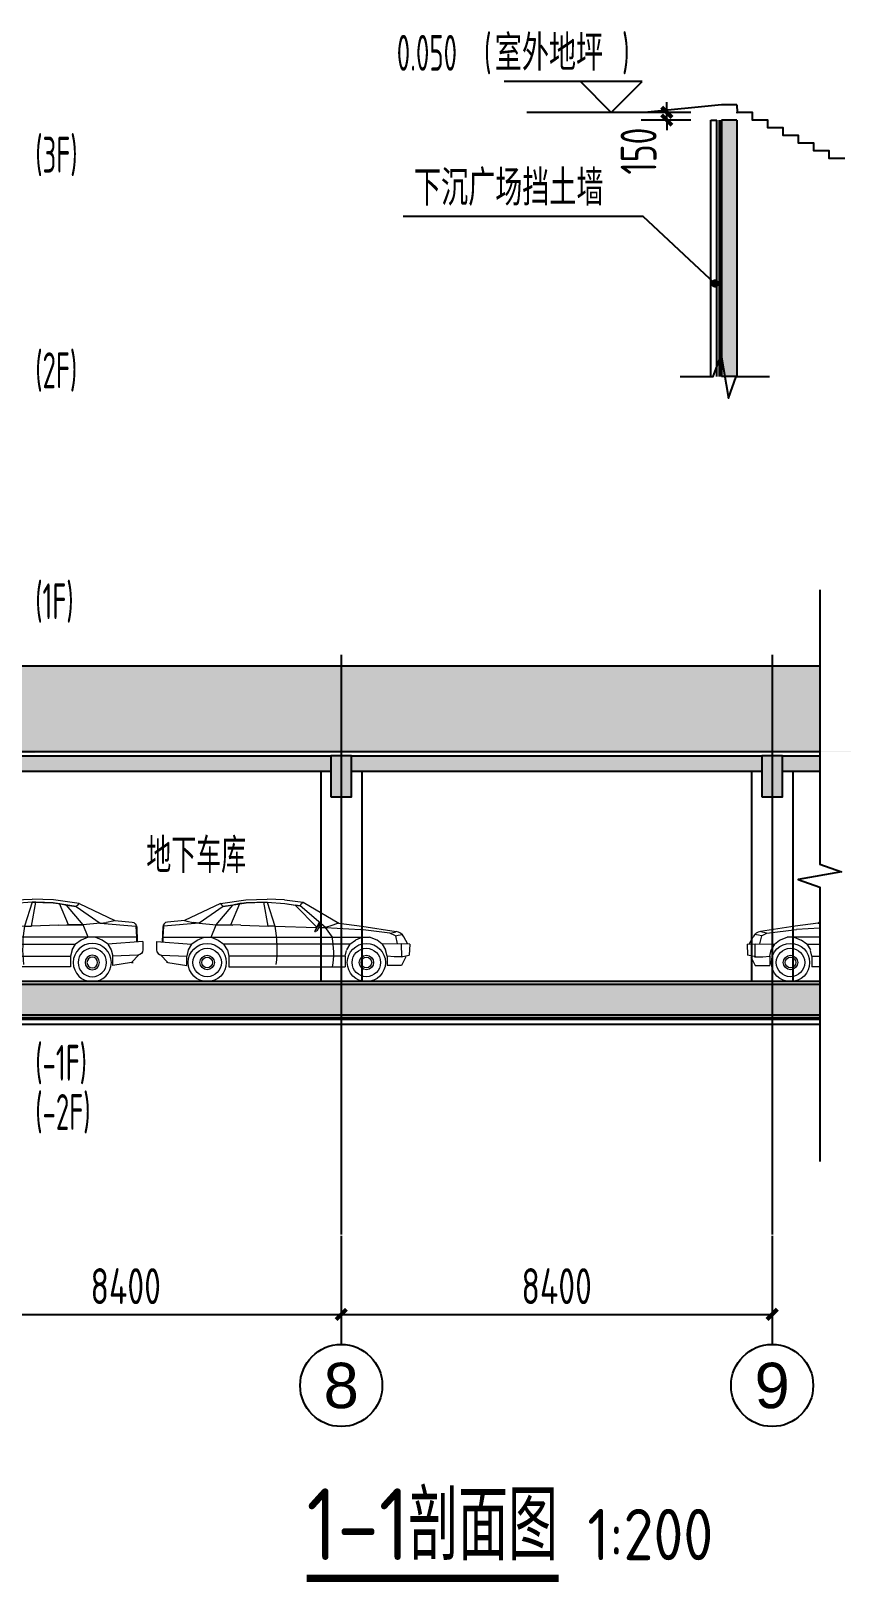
# Model space of a CAD drawing. Extents: x 33318 to 174393, y -247680 to 18171.
# Drawn here: x 93560 to 109368, y -14397 to 15819 of the extents above; entities that cross this region are included whole.
import ezdxf
from ezdxf.enums import TextEntityAlignment as Align

# ---------------------------------------------------------------- set-up
doc = ezdxf.new("R2010")
doc.units = 0
doc.header["$LTSCALE"] = 10
doc.header["$MEASUREMENT"] = 0
doc.linetypes.add('DOTE', pattern=[2.42, 2, -0.2, 0.02, -0.2])
for name, color, linetype in [('01-标注_尺寸', 124, 'Continuous'), ('01-标注_标高', 200, 'Continuous'), ('01-标注_符号', 200, 'Continuous'), ('01-标注_轴线坐标', 132, 'Continuous'), ('02-TEXT_房间', 7, 'Continuous'), ('02-TEXT_标注', 130, 'Continuous'), ('02-TEXT_轴号', 7, 'Continuous'), ('05-填充_156', 156, 'Continuous'), ('05-填充_天正', 26, 'Continuous'), ('A-O_防水层', 222, 'Continuous'), ('A-SUR_保温', 222, 'Continuous'), ('A-SUR_看线', 231, 'Continuous'), ('A-SUR_面层', 191, 'Continuous'), ('A_AXIS-轴线', 36, 'DOTE'), ('A_STR-砌块墙', 121, 'Continuous'), ('A_STR-砼墙', 51, 'Continuous'), ('A_STR-砼柱', 51, 'Continuous'), ('AXIS_TEXT', 7, 'Continuous'), ('DIM_SYMB', 3, 'Continuous')]:
    doc.layers.add(name, color=color, linetype=linetype)
doc.layers.add('PUB_HATCH', color=8, linetype='Continuous', lineweight=0)
doc.styles.add('_TCH_AXIS', font='FZXiHei-I-Z08S.ttf')
doc.styles.add('_TCH_DIM', font='ROS1', dxfattribs={"width": 0.8, "bigfont": 'JD'})
doc.styles.add('_TCH_DIM_T3', font='ROS1', dxfattribs={"width": 0.8, "bigfont": 'JD'})
doc.styles.add('COMPLEX', font='COMPLEX')
doc.styles.get("Standard").update_dxf_attribs({"font": 'gbenor.shx', "bigfont": 'gbcbig.shx'})
doc.dimstyles.new('_TCH_ARCH&&200', dxfattribs={"dimtxt": 700, "dimasz": 200, "dimexe": 500, "dimexo": 600, "dimgap": 200, "dimtad": 1, "dimdec": 0, "dimzin": 0, "dimdsep": 46, "dimtxsty": '_TCH_DIM_T3', "dimblk": 'ARCHTICK', "dimcen": 0.09, "dimazin": 2, "dimtfac": 1, "dimtdec": 0, "dimtix": 1, "dimtmove": 2, "dimatfit": 3, "dimfxl": 0, "dimtolj": 1, "dimtzin": 0, "dimarcsym": 0})

# ---------------------------------------------------------------- blocks, each defined once
blk = doc.blocks.new('_AXISO')
blk.add_circle((0, 0), 0.5)
at = {"layer": 'AXIS_TEXT', "style": 'COMPLEX', "width": 1.041667}
blk.add_attdef('A', text='', height=0.56, dxfattribs=at).set_placement((-0.25, -0.28), (0.25, -0.28), align=Align.FIT)
blk = doc.blocks.new('_FZH')
blk.add_lwpolyline([(-0.5, -0.5), (0.5, -0.5), (0.5, 0.5), (-0.5, 0.5)], close=True)
at = {"layer": 'PUB_HATCH'}
blk.add_solid([(-0.5, -0.5), (0.5, -0.5), (-0.5, 0.5), (0.5, 0.5)], dxfattribs=at)
blk = doc.blocks.new('_ArchTick')
at = {"color": 0, "linetype": 'ByBlock', "const_width": 0.4}
blk.add_lwpolyline([(-0.5, -0.5), (0.5, 0.5)], dxfattribs=at)
blk = doc.blocks.new('*D144')
at = {"layer": '01-标注_尺寸', "color": 0, "lineweight": -2, "transparency": 16777216}
for p, q in [((91206, -7651), (91206, -9684)), ((99606, -7651), (99606, -9684)), ((91206, -9184), (99606, -9184))]:
    blk.add_line(p, q, dxfattribs=at)
at = {"layer": 'Defpoints', "color": 0, "transparency": 16777216}
for p in [(91206, -7051), (99606, -7051), (99606, -9184)]:
    blk.add_point(p, dxfattribs=at)
at = {"layer": '01-标注_尺寸', "color": 0, "lineweight": -2, "transparency": 16777216, "xscale": 200, "yscale": 200, "zscale": 200, "rotation": 180}
blk.add_blockref('_ArchTick', (91206, -9184), dxfattribs=at)
at = {"layer": '01-标注_尺寸', "color": 0, "lineweight": -2, "transparency": 16777216, "xscale": 200, "yscale": 200, "zscale": 200}
blk.add_blockref('_ArchTick', (99606, -9184), dxfattribs=at)
at = {"layer": '01-标注_尺寸', "color": 0, "transparency": 16777216, "insert": (95406, -8634), "char_height": 700, "attachment_point": 5, "style": '_TCH_DIM_T3'}
blk.add_mtext('\\A1;8400', dxfattribs=at)
blk = doc.blocks.new('*D145')
at = {"layer": '01-标注_尺寸', "color": 0, "lineweight": -2, "transparency": 16777216}
for p, q in [((99606, -7651), (99606, -9684)), ((108006, -7651), (108006, -9684)), ((99606, -9184), (108006, -9184))]:
    blk.add_line(p, q, dxfattribs=at)
at = {"layer": 'Defpoints', "color": 0, "transparency": 16777216}
for p in [(99606, -7051), (108006, -7051), (108006, -9184)]:
    blk.add_point(p, dxfattribs=at)
at = {"layer": '01-标注_尺寸', "color": 0, "lineweight": -2, "transparency": 16777216, "xscale": 200, "yscale": 200, "zscale": 200, "rotation": 180}
blk.add_blockref('_ArchTick', (99606, -9184), dxfattribs=at)
at = {"layer": '01-标注_尺寸', "color": 0, "lineweight": -2, "transparency": 16777216, "xscale": 200, "yscale": 200, "zscale": 200}
blk.add_blockref('_ArchTick', (108006, -9184), dxfattribs=at)
at = {"layer": '01-标注_尺寸', "color": 0, "transparency": 16777216, "insert": (103806, -8634), "char_height": 700, "attachment_point": 5, "style": '_TCH_DIM_T3'}
blk.add_mtext('\\A1;8400', dxfattribs=at)
blk = doc.blocks.new('$elev$00000063')
at = {"layer": 'PUB_HATCH'}
for p, q in [((-1095, 1524), (-1792, 1196)), ((-1095, 1524), (-596, 1598)), ((-1041, 1469), (-1095, 1524)), ((-1041, 1469), (-590, 1538)), ((-891, 1109), (-713, 1524)), ((-713, 1524), (-849, 1497)), ((-685, 1524), (-713, 1524)), ((-590, 1538), (-685, 1524)), ((-596, 1598), (-183, 1613)), ((-180, 1551), (-590, 1538)), ((-590, 1538), (-249, 1551)), ((-249, 1551), (-180, 1551)), ((-166, 1087), (-249, 1551)), ((154, 1598), (-183, 1613)), ((-180, 1551), (161, 1524)), ((-180, 1551), (-33, 1085)), ((154, 1598), (516, 1551)), ((161, 1524), (462, 1483)), ((161, 1524), (366, 1497)), ((462, 1483), (489, 1524)), ((489, 1524), (516, 1551)), ((516, 1551), (1212, 1142)), ((-1041, 1469), (-1505, 1142)), ((-1177, 1114), (-849, 1497)), ((-1081, 1510), (-1068, 1497)), ((-1068, 1497), (-1041, 1469)), ((-849, 1497), (-1041, 1469)), ((462, 1483), (366, 1497)), ((784, 1064), (366, 1497)), ((953, 1059), (462, 1483)), ((-2218, 1068), (-2229, 786)), ((-2202, 1087), (-2215, 869)), ((-1505, 1142), (-2202, 1087)), ((-1792, 1196), (-2128, 1164)), ((-1792, 1196), (-1750, 1182)), ((-1750, 1182), (-1628, 1155)), ((-1505, 1142), (-1628, 1155)), ((-1505, 1142), (-1177, 1114)), ((-1273, 869), (-1177, 1114)), ((-1177, 1114), (-891, 1109)), ((-693, 1103), (-1177, 1114)), ((-891, 1109), (-853, 1107)), ((-693, 1103), (-166, 1087)), ((-33, 1085), (-166, 1087)), ((-33, 1085), (782, 1060)), ((746, 983), (779, 1053)), ((746, 983), (751, 987)), ((746, 983), (762, 983)), ((751, 987), (789, 1059)), ((783, 987), (762, 983)), ((779, 1053), (834, 1158)), ((822, 1059), (783, 987)), ((819, 1120), (789, 1059)), ((834, 1158), (819, 1120)), ((835, 1120), (822, 1059)), ((822, 1059), (953, 1059)), ((834, 1158), (835, 1120)), ((1076, 1101), (953, 1059)), ((1090, 869), (953, 1059)), ((953, 1059), (1636, 1019)), ((1172, 1128), (1076, 1101)), ((1212, 1142), (1172, 1128)), ((1212, 1142), (1661, 1087)), ((2210, 950), (1636, 1019)), ((1661, 1087), (2334, 982)), ((2319, 896), (2210, 950)), ((2219, 951), (2327, 973)), ((2319, 896), (2373, 909)), ((2373, 909), (2456, 923)), ((-2338, 786), (-2338, 622)), ((-2338, 786), (-1655, 732)), ((-2215, 869), (-2215, 786)), ((-2215, 869), (1814, 869)), ((-1723, 623), (-1750, 500)), ((-1655, 732), (-1723, 623)), ((-1650, 741), (-1546, 814)), ((-1546, 814), (-1409, 869)), ((-1273, 869), (-1136, 814)), ((-1136, 814), (-1027, 732)), ((-958, 623), (-1027, 732)), ((1431, 732), (-1027, 732)), ((-958, 623), (-931, 500)), ((1337, 499), (1362, 610)), ((1431, 732), (1363, 623)), ((1431, 732), (1541, 814)), ((1677, 869), (1541, 814)), ((1964, 814), (1814, 869)), ((2060, 732), (1964, 814)), ((2436, 738), (2060, 732)), ((2060, 732), (2127, 623)), ((2155, 500), (2127, 623)), ((2319, 896), (2352, 738)), ((2596, 735), (2436, 738)), ((2441, 488), (2436, 738)), ((2556, 735), (2480, 878)), ((2596, 735), (2587, 520)), ((-2262, 524), (-2119, 377)), ((-2242, 522), (-1750, 500)), ((-2119, 377), (-2147, 377)), ((-2119, 377), (-1750, 322)), ((-1750, 322), (-1750, 500)), ((-931, 500), (-931, 295)), ((1335, 500), (-931, 500)), ((1335, 500), (1335, 295)), ((2155, 500), (2155, 322)), ((2291, 486), (2155, 500)), ((2437, 322), (2155, 322)), ((2456, 486), (2291, 486)), ((2428, 486), (2587, 520)), ((2523, 488), (2437, 322)), ((-931, 295), (1335, 295))]:
    blk.add_line(p, q, dxfattribs=at)
for points in [[(-33, 1085, -0.073246), (-13, 336)], [(1079, 868, -0.088107), (1087, 295)]]:
    blk.add_lwpolyline(points, format="xyb", dxfattribs=at)
for centre, radius in [((-1352, 377), 372), ((-1352, 377), 277), ((1751, 377), 372), ((1751, 377), 277), ((-1352, 377), 141), ((-1352, 377), 104), ((1751, 377), 141), ((1751, 377), 104)]:
    blk.add_circle(centre, radius, dxfattribs=at)
for centre, radius, start, end in [((-2118, 1064), 100, 95.5094, 177.8582), ((2303, 784), 200, 27.974, 81.1208), ((-2238, 622), 100, 180, 267.3569)]:
    blk.add_arc(centre, radius, start, end, dxfattribs=at)
at = {"layer": 'PUB_HATCH', "width": 0.8, "flags": 9}
for tag in ['XSIZE', 'YSIZE']:
    blk.add_attdef(tag, (0, 0), '', height=0.5, dxfattribs=at)
blk = doc.blocks.new('*D265')
at = {"layer": '01-标注_尺寸', "color": 0, "lineweight": -2, "transparency": 16777216}
for p, q in [((106421, 14234), (105453, 14234)), ((105953, 14234), (105953, 14434)), ((105953, 14084), (105953, 14234)), ((106421, 14084), (105453, 14084)), ((105953, 14084), (105953, 13884))]:
    blk.add_line(p, q, dxfattribs=at)
at = {"layer": 'Defpoints', "color": 0, "transparency": 16777216}
for p in [(105953, 14234), (107021, 14234), (107021, 14084)]:
    blk.add_point(p, dxfattribs=at)
at = {"layer": '01-标注_尺寸', "color": 0, "lineweight": -2, "transparency": 16777216, "xscale": 200, "yscale": 200, "zscale": 200}
for p, rotation in [((105953, 14234), 270), ((105953, 14084), 90)]:
    blk.add_blockref('_ArchTick', p, dxfattribs=dict(at, rotation=rotation))
at = {"layer": '01-标注_尺寸', "color": 0, "transparency": 16777216, "insert": (105403, 13480), "char_height": 700, "attachment_point": 5, "rotation": 90, "style": '_TCH_DIM_T3'}
blk.add_mtext('\\A1;150', dxfattribs=at)

msp = doc.modelspace()

# ---------------------------------------------------------------- hatches: boundary and pattern name
at = {"layer": '05-填充_156'}
h = msp.add_hatch(dxfattribs=at)
h.set_pattern_fill('AR-SAND', color=256, scale=100)
h.set_pattern_definition([(37.5, (-636716.85, 76454.68), (-8.000156, 244.70662), [0, -193.04, 0, -215.9, 0, -206.375]), (7.5, (-636716.85, 76454.68), (224.76164, 358.41255), [0, -104.14, 0, -173.99, 0, -66.675]), (327.5, (-636873.06, 76454.68), (395.496185, 0.71859), [0, -63.5, 0, -228.6, 0, -298.45]), (317.5, (-636873.06, 76454.68), (381.77823, 111.46466), [0, -31.75, 0, -149.86, 0, -171.45])])
h.paths.add_polyline_path([(82982.4, 1744.2), (82982.4, 3414.2), (138956.3, 3484.2), (138956.3, 3449.2), (144470, 3449.2), (144470, 1814.2)])
h.paths.add_polyline_path([(108935.7, 1779.2), (109799.9, 1779.2), (109799.9, 3449.2), (108935.7, 3449.2)], flags=16)
at = {"layer": '05-填充_天正'}
for points in [[(107020.8, 14083.6), (107020.8, 9085.6), (107320.8, 9085.6), (107320.8, 14083.6)], [(99406.3, 1399.2), (99406.3, 1699.2), (91406.3, 1699.2), (91406.3, 1399.2)], [(107806.3, 1399.2), (107806.3, 1699.2), (99806.3, 1699.2), (99806.3, 1399.2)], [(108206.3, 1699.2), (108206.3, 1399.2), (108935.7, 1399.2), (108935.7, 1699.2)], [(88339.3, -3017.5), (88606, -3350.8), (108935.7, -3350.8), (108935.7, -2750.8), (88206, -2750.8)]]:
    msp.add_hatch(color=256, dxfattribs=at).paths.add_polyline_path(points)

# ---------------------------------------------------------------- linework, layer by layer
at = {"layer": '01-标注_标高'}
for p, q in [((105471.5, 14833.6), (102782, 14833.6)), ((104871.5, 14233.6), (104271.5, 14833.6)), ((104871.5, 14233.6), (105471.5, 14833.6)), ((106271.5, 14233.6), (104271.5, 14233.6))]:
    msp.add_line(p, q, dxfattribs=at)
at = {"layer": '01-标注_符号'}
for p, q in [((105489, 12206.7), (100815.2, 12206.7)), ((106891.7, 10900.6), (105489, 12206.7))]:
    msp.add_line(p, q, dxfattribs=at)
at = {"layer": '01-标注_符号', "const_width": 80}
msp.add_lwpolyline([(106920.9, 10873.3, 1), (106862.4, 10927.8, 1)], format="xyb", close=True, dxfattribs=at)
at = {"layer": '01-标注_符号'}
for points in [[(106210.8, 9085.6), (106856.9, 9085.6), (107009.8, 9505.6), (107157.9, 8665.6), (107306.9, 9085.6), (107952.9, 9085.6)], [(108935.7, 4930.4), (108935.7, -411.8), (109355.7, -564.7), (108515.7, -712.8), (108935.7, -861.8), (108935.7, -6204.1)]]:
    msp.add_lwpolyline(points, dxfattribs=at)
at = {"layer": '01-标注_轴线坐标'}
for p, q in [((99606.3, -7768.7), (99606.3, -9768.7)), ((108006.3, -7768.7), (108006.3, -9768.7))]:
    msp.add_line(p, q, dxfattribs=at)
at = {"layer": 'A-O_防水层'}
for points in [[(106980.8, 9085.6), (106980.8, 14083.6)], [(107000.8, 9085.6), (107000.8, 14083.6)], [(83126.3, 3329.2), (83126.3, 1779.2), (108935.7, 1779.2)]]:
    msp.add_lwpolyline(points, dxfattribs=at)
at = {"layer": 'A-SUR_保温'}
for points in [[(36666.5, -3400.8), (38456.3, -3400.8), (38456.3, -7100.8), (88656, -7100.8), (88656, -3400.8), (108935.7, -3400.8)], [(36666.5, -3410.8), (38446.3, -3410.8), (38446.3, -7110.8), (88666, -7110.8), (88666, -3410.8), (108935.7, -3410.8)], [(36666.5, -3430.8), (38426.3, -3430.8), (38426.3, -7130.8), (88686, -7130.8), (88686, -3430.8), (108935.7, -3430.8)], [(36666.5, -3530.8), (38326.3, -3530.8), (38326.3, -7230.8), (88786, -7230.8), (88786, -3530.8), (108935.7, -3530.8)]]:
    msp.add_lwpolyline(points, dxfattribs=at)
at = {"layer": 'A-SUR_看线'}
for p, q in [((99206.3, 1399.2), (99206.3, -2700.8)), ((100006.3, 1399.2), (100006.3, -2700.8)), ((107606.3, 1399.2), (107606.3, -2700.8)), ((108406.3, 1399.2), (108406.3, -2700.8)), ((108935.7, -2700.8), (51506.3, -2700.8))]:
    msp.add_line(p, q, dxfattribs=at)
at = {"layer": 'A-SUR_面层', "ltscale": 0.5}
for points in [[(105520.8, 14233.6), (103221.5, 14233.6)], [(107320.8, 14383.6), (107020.8, 14383.6), (105520.8, 14233.6), (105520.8, 14233.6)], [(107320.8, 14383.6), (107321.5, 14233.6)], [(109420.8, 13333.6), (109120.8, 13333.6), (109120.8, 13483.6), (108820.8, 13483.6), (108820.8, 13633.6), (108520.8, 13633.6), (108520.8, 13783.6), (108220.8, 13783.6), (108220.8, 13933.6), (107920.8, 13933.6), (107920.8, 14083.6), (107620.8, 14083.6), (107620.8, 14233.6), (107320.8, 14233.6), (107321.5, 14233.6)]]:
    msp.add_lwpolyline(points, dxfattribs=at)
at = {"layer": 'A_AXIS-轴线'}
for p, q in [((99606.3, 3667.4), (99606.3, -7624.3)), ((108006.3, 3667.4), (108006.3, -7624.3))]:
    msp.add_line(p, q, dxfattribs=at)
at = {"layer": 'A_STR-砌块墙'}
for p, q in [((106810.8, 9085.6), (106810.8, 14083.6)), ((106810.8, 14083.6), (106930.8, 14083.6)), ((106930.8, 9085.6), (106930.8, 14083.6)), ((85646.3, 3449.2), (108935.7, 3449.2))]:
    msp.add_line(p, q, dxfattribs=at)
at = {"layer": 'A_STR-砼墙'}
for p, q in [((107020.8, 14083.6), (107020.8, 9085.6)), ((107320.8, 14083.6), (107020.8, 14083.6)), ((107320.8, 14083.6), (107320.8, 9085.6)), ((107320.8, 9085.6), (107020.8, 9085.6)), ((91406.3, 1699.2), (99406.3, 1699.2)), ((99806.3, 1699.2), (107806.3, 1699.2)), ((108206.3, 1699.2), (108935.7, 1699.2)), ((108935.7, 1699.2), (108935.7, 1399.2)), ((91406.3, 1399.2), (99406.3, 1399.2)), ((99806.3, 1399.2), (107806.3, 1399.2)), ((108206.3, 1399.2), (108935.7, 1399.2)), ((88206, -2750.8), (108935.7, -2750.8)), ((108935.7, -2750.8), (108935.7, -3350.8)), ((88606, -3350.8), (108935.7, -3350.8))]:
    msp.add_line(p, q, dxfattribs=at)
at = {"layer": 'DIM_SYMB', "const_width": 140}
msp.add_lwpolyline([(98931.4, -14327.1), (103845.8, -14327.1)], dxfattribs=at)
at = {"layer": 'PUB_HATCH'}
for p, q in [((107741.3, -1796.3), (107659.1, -1782.5)), ((107795.9, -1810.1), (107741.3, -1796.3)), ((107795.9, -1810.1), (107763, -1967.6)), ((108454.1, -1618.7), (107780.8, -1723.9)), ((107895.9, -1754.6), (107788.1, -1732.7)), ((107795.9, -1810.1), (107905.1, -1755.5)), ((107905.1, -1755.5), (108478.7, -1687.1)), ((108902.3, -1564.1), (108454.1, -1618.7)), ((108935.7, -1659.8), (108478.7, -1687.1)), ((108935.7, -1544.4), (108902.3, -1564.1)), ((108902.3, -1564.1), (108943.1, -1577.9)), ((107519, -1970.7), (107678.3, -1967.3)), ((107519, -1970.7), (107527.7, -2185.7)), ((107559.1, -1970.7), (107635.1, -1827.7)), ((107673.4, -2217.7), (107678.3, -1967.3)), ((107678.3, -1967.3), (108055.1, -1973.9)), ((107959.7, -2206.1), (107987.3, -2083.1)), ((108055.1, -1973.9), (107987.3, -2083.1)), ((108055.1, -1973.9), (108151.1, -1891.7)), ((108151.1, -1891.7), (108301.1, -1837.1)), ((108935.7, -1837.1), (108301.1, -1837.1)), ((108437.9, -1837.1), (108574.1, -1891.7)), ((108683.3, -1973.9), (108574.1, -1891.7)), ((108683.3, -1973.9), (108751.7, -2083.1)), ((108683.3, -1973.9), (108935.7, -1973.9)), ((108778.1, -2206.9), (108752.3, -2095.3)), ((107686.7, -2219.9), (107527.7, -2185.7)), ((107592, -2217.7), (107677.6, -2383.7)), ((107659.1, -2219.9), (107823.5, -2219.9)), ((107677.6, -2383.7), (107959.7, -2383.7)), ((107823.5, -2219.9), (107959.7, -2206.1)), ((107959.7, -2206.1), (107959.7, -2383.7)), ((108779.3, -2206.1), (108779.3, -2410.7)), ((108779.3, -2206.1), (108935.7, -2206.1)), ((108935.7, -2410.7), (108779.3, -2410.7))]:
    msp.add_line(p, q, dxfattribs=at)
for radius in [372.4, 277.1, 141, 103.9]:
    msp.add_circle((108363.9, -2328.4), radius, dxfattribs=at)
msp.add_arc((107811.7, -1921.5), 200, 98.87916, 152.02595, dxfattribs=at)

# ---------------------------------------------------------------- block references
at = {"layer": '01-标注_轴线坐标'}
ref = msp.add_blockref('_AXISO', (99606.3, -10568.7), dxfattribs=dict(at, xscale=1600, yscale=1600, zscale=1600))
ref.add_attrib('A', '8', dxfattribs={"layer": '02-TEXT_轴号', "height": 884.9, "style": '_TCH_AXIS', "width": 1.010929}).set_placement((99263, -11011.2), (99949.6, -11011.2), align=Align.FIT)
ref = msp.add_blockref('_AXISO', (108006.3, -10568.7), dxfattribs=dict(at, xscale=1600, yscale=1600, zscale=1600))
ref.add_attrib('A', '9', dxfattribs={"layer": '02-TEXT_轴号', "height": 884.9, "style": '_TCH_AXIS', "width": 1.010929}).set_placement((107663, -11011.2), (108349.6, -11011.2), align=Align.FIT)
at = {"layer": 'A_STR-砼柱', "xscale": 400, "yscale": 800, "zscale": 800, "rotation": 4.168816632087861e-12}
msp.add_blockref('_FZH', (99606.3, 1299.2), dxfattribs=at)
at = {"layer": 'A_STR-砼柱', "xscale": 400, "yscale": 800, "zscale": 800}
msp.add_blockref('_FZH', (108006.3, 1299.2), dxfattribs=at)
at = {"layer": 'PUB_HATCH', "yscale": -1, "rotation": 179.9999999999999}
msp.add_blockref('$elev$00000063', (93402, -2705.6), dxfattribs=at)
at = {"layer": 'PUB_HATCH'}
msp.add_blockref('$elev$00000063', (98345.9, -2705.6), dxfattribs=at)

# ---------------------------------------------------------------- texts
at = {"layer": '02-TEXT_房间'}
msp.add_text('地下车库', height=675.18, dxfattribs=at).set_placement((95807.7, -582.4))
at = {"layer": '02-TEXT_标注', "style": '_TCH_DIM'}
for s, height, width, p in [('0.050', 700, 0.64, (100689.1, 15043.6)), ('(', 700, 0.64, (102391.7, 15043.6)), ('室外地坪', 694.57, 0.8, (102600.8, 15043.6)), (')', 700, 0.64, (105083.9, 15043.6)), ('(3F)', 700, 0.64, (93642.2, 13059.2)), ('下沉广场挡土墙', 694.57, 0.8, (101025.2, 12416.7)), ('(2F)', 700, 0.64, (93642.2, 8859.2)), ('(1F)', 700, 0.64, (93642.2, 4359.2)), ('(-1F)', 700, 0.64, (93642.2, -4633.5)), ('(-2F)', 700, 0.64, (93642.2, -5590.8))]:
    msp.add_text(s, height=height, dxfattribs=dict(at, width=width)).set_placement(p)
at = {"layer": '02-TEXT_标注'}
for s, height, p in [('1-1', 1400, (98931.4, -13972.6)), ('剖面图', 1350.35, (100914.7, -13972.6)), ('1:200', 1000, (104405.8, -13972.6))]:
    msp.add_text(s, height=height, dxfattribs=at).set_placement(p)

# ---------------------------------------------------------------- dimensions: what is measured, and where the dimension line sits
at = {"layer": '01-标注_尺寸'}
dim = msp.add_linear_dim(base=(105952.9, 14233.6), p1=(107020.8, 14083.6), p2=(107020.8, 14233.6), angle=90, dimstyle='_TCH_ARCH&&200', dxfattribs=at)
dim.commit()
dim.dimension.update_dxf_attribs({"geometry": '*D265', "text_midpoint": (105402.9, 13480.4), "dimtype": 161})
for p1, p2, picture, middle in [((91206.3, -7050.8), (99606.3, -7050.8), '*D144', (95406.3, -8633.9)), ((99606.3, -7050.8), (108006.3, -7050.8), '*D145', (103806.3, -8633.9))]:
    dim = msp.add_aligned_dim(p1=p1, p2=p2, distance=-2133.1, dimstyle='_TCH_ARCH&&200', dxfattribs=at)
    dim.commit()
    dim.dimension.update_dxf_attribs({"geometry": picture, "text_midpoint": middle})

doc.saveas('drawing.dxf')
